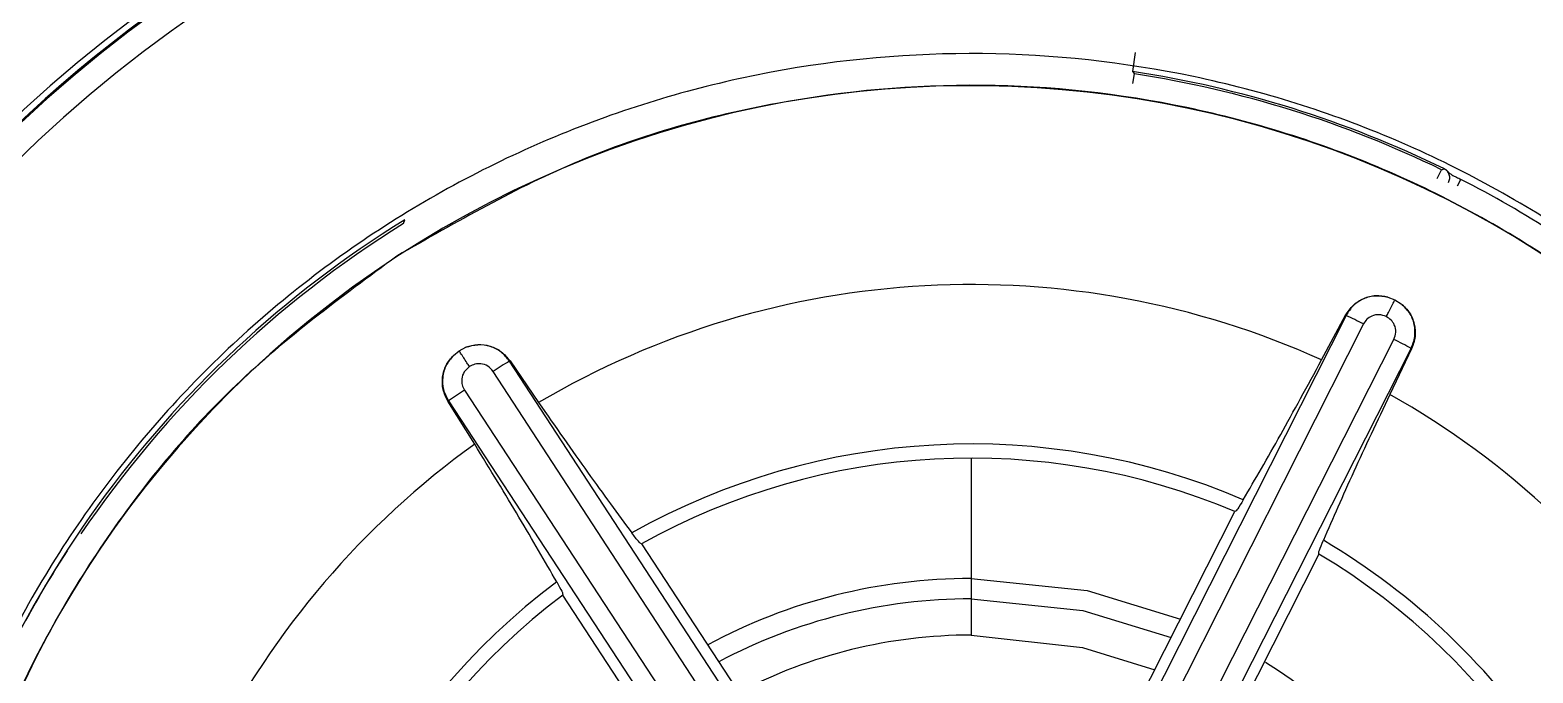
# Model space of a CAD drawing. Extents: x 943 to 1030, y 781 to 934.
# Drawn here: x 1020.167 to 1021.084, y 856.239 to 856.631 of the extents above; entities that cross this region are included whole.
import ezdxf

# ---------------------------------------------------------------- set-up
doc = ezdxf.new("R2010")
doc.units = 0
doc.header["$MEASUREMENT"] = 0
doc.layers.add('1', color=4, linetype='Continuous')

# ---------------------------------------------------------------- blocks, each defined once
blk = doc.blocks.new('AIRA')
at = {"layer": '1', "color": 3, "linetype": 'Continuous', "lineweight": 25}
for p, q in [((77.66406, 53.45198), (77.66229, 53.4403)), ((77.66229, 53.4403), (77.66354, 53.4389)), ((77.66264, 53.43306), (77.66354, 53.4389)), ((77.84838, 53.37504), (77.85097, 53.38035)), ((77.85097, 53.38035), (77.85265, 53.38086)), ((77.86074, 53.37043), (77.8628, 53.37446)), ((77.2175, 53.34752), (77.21827, 53.34981)), ((77.21328, 53.32751), (77.21346, 53.32724)), ((77.81827, 53.30258), (77.82249, 53.30092)), ((77.82249, 53.30092), (77.82634, 53.29848)), ((77.79265, 53.29125), (77.59884, 52.90741)), ((77.77778, 53.26415), (77.79233, 53.29141)), ((77.79265, 53.29125), (77.79233, 53.29141)), ((77.80327, 53.2861), (77.60946, 52.90227)), ((77.62743, 52.89318), (77.82193, 53.27666)), ((77.24787, 53.26692), (77.25141, 53.26976)), ((77.25141, 53.26976), (77.25545, 53.27187)), ((77.28243, 53.26361), (77.28214, 53.26342)), ((77.51699, 52.90323), (77.28214, 53.26342)), ((77.28243, 53.26361), (77.29992, 53.23809)), ((77.63786, 52.88767), (77.83236, 53.27115)), ((77.83268, 53.27099), (77.81932, 53.24309)), ((77.83268, 53.27099), (77.83236, 53.27115)), ((77.507, 52.89695), (77.27215, 53.25714)), ((77.25464, 53.2457), (77.49015, 52.88594)), ((77.24487, 53.23907), (77.24458, 53.23888)), ((77.2609, 53.21265), (77.24458, 53.23888)), ((77.24487, 53.23907), (77.48038, 52.87932)), ((77.56395, 53.20416), (77.56395, 53.13068)), ((77.61289, 52.95033), (77.72485, 53.17156)), ((77.36274, 53.15189), (77.49837, 52.94419)), ((77.77608, 53.14558), (77.66402, 52.92428)), ((77.56395, 53.13068), (77.56395, 53.11825)), ((77.45024, 52.91294), (77.31462, 53.12051)), ((77.56395, 53.11825), (77.56395, 53.09609))]:
    blk.add_line(p, q, dxfattribs=at)
at = {"layer": '1', "color": 3, "linetype": 'Continuous', "lineweight": 25, "flags": 128}
for points in [[(77.56395, 53.13068), (77.63461, 53.12325), (77.69157, 53.10581)], [(77.56395, 53.11825), (77.63203, 53.11109), (77.68594, 53.09468)], [(77.56395, 53.09609), (77.63188, 53.08843), (77.67589, 53.07482)]]:
    blk.add_lwpolyline(points, dxfattribs=at)
at = {"layer": '1', "color": 3, "linetype": 'Continuous', "lineweight": 25}
for centre, radius, start, end in [((77.56395, 52.79077), 1, 33.15762, 213.15762), ((77.56395, 52.79077), 0.99606, 36.69038, 126.69038), ((77.56395, 52.79077), 0.98949, 36.69038, 216.69038), ((77.56395, 52.79077), 0.97197, 36.69038, 216.69038), ((77.56395, 52.79077), 0.90393, 37.03405, 216.69038), ((77.56395, 52.79077), 0.85236, 37.03404, 216.69038), ((77.56395, 52.79077), 0.84843, 83.04958, 196.66577), ((77.56395, 52.79077), 0.84765, 33.15762, 212.80281), ((77.56395, 52.79077), 0.83245, 33.15762, 212.8028), ((77.56395, 52.79077), 0.84843, 33.15762, 76.66577), ((77.56395, 52.79077), 0.65693, 63.92729, 81.39014), ((77.56395, 52.79077), 0.65573, 64.04187, 81.26413), ((77.56395, 52.79077), 0.64081, 33.15762, 123.15762), ((77.56395, 52.79077), 0.98949, 216.69038, 36.69038), ((77.85005, 53.37555), 0.00591, 330.02236, 63.90694), ((77.56395, 52.79077), 0.65574, 57.11295, 62.88705), ((77.56395, 52.79077), 0.97197, 216.69038, 36.69038), ((77.56395, 52.79077), 0.65728, 121.73012, 166.71785), ((77.56395, 52.79077), 0.65573, 121.89248, 145.95813), ((77.56395, 52.79077), 1, 213.15762, 33.15762), ((77.56395, 52.79077), 0.90393, 217.03405, 36.69038), ((77.56395, 52.79077), 0.64081, 123.15762, 213.15762), ((77.56395, 52.79077), 0.51944, 65.6903, 120.551), ((77.56395, 52.79077), 0.85236, 217.03404, 36.69038), ((77.71497, 53.11733), 0.19047, 62.38425, 65.93335), ((77.73824, 53.10558), 0.19045, 60.38169, 63.93111), ((77.37846, 53.09912), 0.19045, 120.38169, 123.93111), ((77.56395, 52.79077), 0.84765, 213.15762, 32.80281), ((77.35665, 53.08485), 0.19047, 122.38425, 125.93335), ((77.56395, 52.79077), 0.83245, 213.15762, 32.8028), ((77.56395, 52.79077), 0.51944, 33.15762, 60.55099), ((77.56395, 52.79077), 0.51944, 125.69027, 180.551), ((77.56395, 52.79077), 0.42203, 66.83188, 119.3924), ((77.56395, 52.79077), 0.41339, 67.09873, 119.12807), ((77.56395, 52.79077), 0.42203, 33.15762, 59.39241), ((77.56395, 52.79077), 0.65713, 147.11295, 152.88705), ((77.56395, 52.79077), 0.41339, 7.09873, 59.12807), ((77.56395, 52.79077), 0.42203, 126.83188, 179.3924), ((77.56395, 52.79077), 0.3399, 90, 118.24309), ((77.56395, 52.79077), 0.41339, 127.09873, 179.12807), ((77.56395, 52.79077), 0.32747, 90, 118.05645), ((77.56395, 52.79077), 0.30531, 90, 117.68604), ((77.56395, 52.79077), 0.3399, 7.94621, 58.12616)]:
    blk.add_arc(centre, radius, start, end, dxfattribs=at)
for points, knots in [([(79.15017, 53.4417), (79.1169, 53.5092), (79.05012, 53.64467), (78.91751, 53.82956), (78.76307, 53.99759), (78.5876, 54.14369), (78.39599, 54.26479), (78.20654, 54.3527), (78.02513, 54.41278), (77.85471, 54.45063), (77.68241, 54.47107), (77.49048, 54.47469), (77.2807, 54.4537), (77.05633, 54.40284), (76.91502, 54.34473), (76.84442, 54.31569)], [0, 0, 0, 0, 0.082298, 0.165171, 0.248074, 0.33163, 0.41437, 0.495543, 0.559623, 0.623222, 0.686308, 0.749257, 0.832984, 0.91655, 1, 1, 1, 1]), ([(77.85265, 53.38086), (77.85266, 53.38086), (77.85266, 53.38086), (77.85267, 53.38086), (77.85268, 53.38086)], [0, 0, 0, 0, 0.559706, 1, 1, 1, 1]), ([(77.85268, 53.38086), (77.85319, 53.38055), (77.85407, 53.38003), (77.85504, 53.37892), (77.8558, 53.37818), (77.85696, 53.37737), (77.85855, 53.37652), (77.8604, 53.37562), (77.86187, 53.37491), (77.8628, 53.37446)], [0, 0, 0, 0, 0.1215063, 0.2109536, 0.3162927, 0.5284841, 0.6670884, 0.7905853, 1, 1, 1, 1]), ([(77.79233, 53.29141), (77.79376, 53.29356), (77.79658, 53.29782), (77.80325, 53.30196), (77.81078, 53.30391), (77.8158, 53.30301), (77.81827, 53.30258)], [0, 0, 0, 0, 0.259507, 0.513521, 0.760812, 1, 1, 1, 1]), ([(77.81827, 53.30258), (77.81576, 53.30301), (77.81075, 53.30387), (77.80328, 53.30184), (77.79675, 53.29768), (77.79402, 53.29339), (77.79265, 53.29125)], [0, 0, 0, 0, 0.250039, 0.500053, 0.750039, 1, 1, 1, 1]), ([(77.81726, 53.2906), (77.8177, 53.29146), (77.81873, 53.2935), (77.82003, 53.29607), (77.82108, 53.29813), (77.82179, 53.29955), (77.82232, 53.30059), (77.82243, 53.30081), (77.82249, 53.30092)], [0, 0, 0, 0, 0.1642056, 0.3920171, 0.5297464, 0.6800809, 0.8386904, 1, 1, 1, 1]), ([(77.81726, 53.2906), (77.81581, 53.29113), (77.81291, 53.29219), (77.80859, 53.29127), (77.80521, 53.28915), (77.80391, 53.28712), (77.80327, 53.2861)], [0, 0, 0, 0, 0.280906, 0.560271, 0.780588, 1, 1, 1, 1]), ([(77.83236, 53.27115), (77.83328, 53.27352), (77.83512, 53.27826), (77.83461, 53.28597), (77.83183, 53.29319), (77.82817, 53.29672), (77.82634, 53.29849)], [0, 0, 0, 0, 0.249961, 0.499948, 0.749961, 1, 1, 1, 1]), ([(77.82634, 53.29848), (77.82818, 53.29672), (77.83187, 53.29318), (77.83472, 53.28597), (77.83533, 53.2782), (77.83357, 53.27342), (77.83268, 53.27099)], [0, 0, 0, 0, 0.2432704, 0.4882269, 0.7391525, 1, 1, 1, 1]), ([(77.82193, 53.27666), (77.82245, 53.27813), (77.82348, 53.28105), (77.8225, 53.28535), (77.82032, 53.28867), (77.81829, 53.28995), (77.81726, 53.2906)], [0, 0, 0, 0, 0.282433, 0.561918, 0.778094, 1, 1, 1, 1]), ([(77.25545, 53.27187), (77.2579, 53.27258), (77.26281, 53.27401), (77.27048, 53.27287), (77.27752, 53.26951), (77.28077, 53.2656), (77.28243, 53.26361)], [0, 0, 0, 0, 0.243215, 0.488267, 0.739094, 1, 1, 1, 1]), ([(77.28214, 53.26342), (77.28055, 53.2654), (77.27736, 53.26936), (77.27042, 53.27278), (77.26278, 53.27398), (77.25789, 53.27258), (77.25545, 53.27187)], [0, 0, 0, 0, 0.249961, 0.499948, 0.749961, 1, 1, 1, 1]), ([(77.24458, 53.23888), (77.24343, 53.24119), (77.24114, 53.24576), (77.2409, 53.25361), (77.24298, 53.2611), (77.24626, 53.26501), (77.24787, 53.26692)], [0, 0, 0, 0, 0.259516, 0.513528, 0.760807, 1, 1, 1, 1]), ([(77.24787, 53.26693), (77.24624, 53.26497), (77.24299, 53.26106), (77.24101, 53.25358), (77.24135, 53.24584), (77.2437, 53.24133), (77.24487, 53.23907)], [0, 0, 0, 0, 0.250039, 0.500053, 0.750039, 1, 1, 1, 1]), ([(77.25774, 53.26007), (77.25722, 53.26087), (77.25596, 53.26279), (77.25439, 53.2652), (77.25313, 53.26713), (77.25226, 53.26846), (77.25162, 53.26944), (77.25148, 53.26965), (77.25141, 53.26975)], [0, 0, 0, 0, 0.164206, 0.392017, 0.529747, 0.680081, 0.83869, 1, 1, 1, 1]), ([(77.72998, 53.17877), (77.73729, 53.19135), (77.75154, 53.21591), (77.76918, 53.24834), (77.77778, 53.26415)], [0, 0, 0, 0, 0.512284, 1, 1, 1, 1]), ([(77.25774, 53.26007), (77.25656, 53.25907), (77.25419, 53.25709), (77.25282, 53.25289), (77.25297, 53.2489), (77.25408, 53.24676), (77.25464, 53.2457)], [0, 0, 0, 0, 0.280906, 0.560271, 0.780588, 1, 1, 1, 1]), ([(77.27215, 53.25714), (77.27114, 53.25832), (77.26912, 53.26067), (77.26491, 53.26198), (77.26094, 53.26175), (77.25882, 53.26063), (77.25774, 53.26007)], [0, 0, 0, 0, 0.282433, 0.561918, 0.778094, 1, 1, 1, 1]), ([(77.29992, 53.23809), (77.3102, 53.22333), (77.33129, 53.19304), (77.34817, 53.1702), (77.35682, 53.15848)], [0, 0, 0, 0, 0.4872041, 1, 1, 1, 1]), ([(77.81932, 53.24309), (77.81168, 53.22681), (77.79599, 53.19339), (77.78464, 53.16736), (77.77883, 53.15401)], [0, 0, 0, 0, 0.4872075, 1, 1, 1, 1]), ([(77.31095, 53.12856), (77.30371, 53.14118), (77.28957, 53.1658), (77.2703, 53.19729), (77.2609, 53.21265)], [0, 0, 0, 0, 0.512285, 1, 1, 1, 1]), ([(77.72998, 53.17877), (77.72871, 53.1766), (77.72617, 53.17228), (77.72528, 53.1718), (77.72484, 53.17156)], [0, 0, 0, 0, 0.500013, 1, 1, 1, 1]), ([(77.36272, 53.15188), (77.36226, 53.15207), (77.36133, 53.15244), (77.35832, 53.15647), (77.35682, 53.15848)], [0, 0, 0, 0, 0.499986, 1, 1, 1, 1]), ([(77.77606, 53.14559), (77.77599, 53.14609), (77.77584, 53.14708), (77.77783, 53.1517), (77.77883, 53.15401)], [0, 0, 0, 0, 0.499986, 1, 1, 1, 1]), ([(77.31095, 53.12856), (77.31219, 53.12638), (77.31467, 53.12201), (77.31463, 53.12101), (77.31462, 53.12051)], [0, 0, 0, 0, 0.5000134, 1, 1, 1, 1])]:
    blk.add_open_spline(points, degree=3, knots=knots, dxfattribs=at)
for points in [[(79.06003, 52.79077), (79.05756, 52.72549), (79.05262, 52.59494), (79.01288, 52.40245), (78.95018, 52.21661), (78.86327, 52.04059), (78.75427, 51.87741), (78.62486, 51.72986), (78.47731, 51.60046), (78.31413, 51.49142), (78.13811, 51.40462), (77.95227, 51.34154), (77.75978, 51.30325), (77.56395, 51.29041), (77.36811, 51.30325), (77.17562, 51.34154), (76.98978, 51.40462), (76.81376, 51.49142), (76.65058, 51.60046), (76.50303, 51.72986), (76.37363, 51.87741), (76.26459, 52.04059), (76.17779, 52.21661), (76.11471, 52.40245), (76.07642, 52.59494), (76.06358, 52.79077), (76.07642, 52.98661), (76.11471, 53.1791), (76.17779, 53.36494), (76.26459, 53.54095), (76.37363, 53.70414), (76.50303, 53.85169), (76.65058, 53.98109), (76.81376, 54.09013), (76.98978, 54.17693), (77.17562, 54.24001), (77.36811, 54.2783), (77.56395, 54.29114), (77.75978, 54.2783), (77.95227, 54.24001), (78.13811, 54.17693), (78.31413, 54.09013), (78.47731, 53.98109), (78.62486, 53.85169), (78.75427, 53.70414), (78.86327, 53.54095), (78.95018, 53.36494), (79.01288, 53.1791), (79.05262, 52.98661), (79.05756, 52.85605), (79.06003, 52.79077)], [(78.11689, 53.15203), (78.09119, 53.18687), (78.03978, 53.25656), (77.9387, 53.33948), (77.82474, 53.40231), (77.70035, 53.44136), (77.57082, 53.45549), (77.441, 53.44406), (77.31592, 53.40752), (77.20036, 53.34728), (77.09878, 53.26566), (77.01507, 53.16579), (76.95245, 53.0515), (76.91336, 52.92721), (76.89916, 52.7976), (76.91092, 52.668), (76.94624, 52.54212), (76.98941, 52.46705), (77.011, 52.42952)], [(78.10068, 53.14144), (78.07573, 53.17526), (78.02584, 53.24291), (77.92771, 53.32339), (77.81709, 53.38438), (77.69636, 53.42227), (77.57058, 53.43607), (77.44477, 53.42466), (77.32258, 53.39037), (77.24972, 53.34846), (77.21328, 53.32751)], [(77.21328, 53.32751), (77.17946, 53.30256), (77.11181, 53.25266), (77.03133, 53.15454), (76.97033, 53.04392), (76.93244, 52.92319), (76.91865, 52.7974), (76.93006, 52.6716), (76.96435, 52.54941), (77.00626, 52.47654), (77.02721, 52.44011)], [(77.011, 52.42952), (77.0367, 52.39468), (77.08811, 52.32498), (77.18919, 52.24207), (77.30315, 52.17924), (77.42754, 52.14018), (77.55707, 52.12605), (77.68689, 52.13749), (77.81197, 52.17403), (77.92753, 52.23426), (78.02911, 52.31589), (78.11282, 52.41576), (78.17544, 52.53005), (78.21453, 52.65434), (78.22873, 52.78395), (78.21697, 52.91355), (78.18165, 53.03942), (78.13848, 53.11449), (78.11689, 53.15203)]]:
    blk.add_open_spline(points, degree=3, dxfattribs=at)

msp = doc.modelspace()

# ---------------------------------------------------------------- block references
at = {"layer": '1'}
msp.add_blockref('AIRA', (943.17747, 803.16576), dxfattribs=at)

doc.saveas('drawing.dxf')
